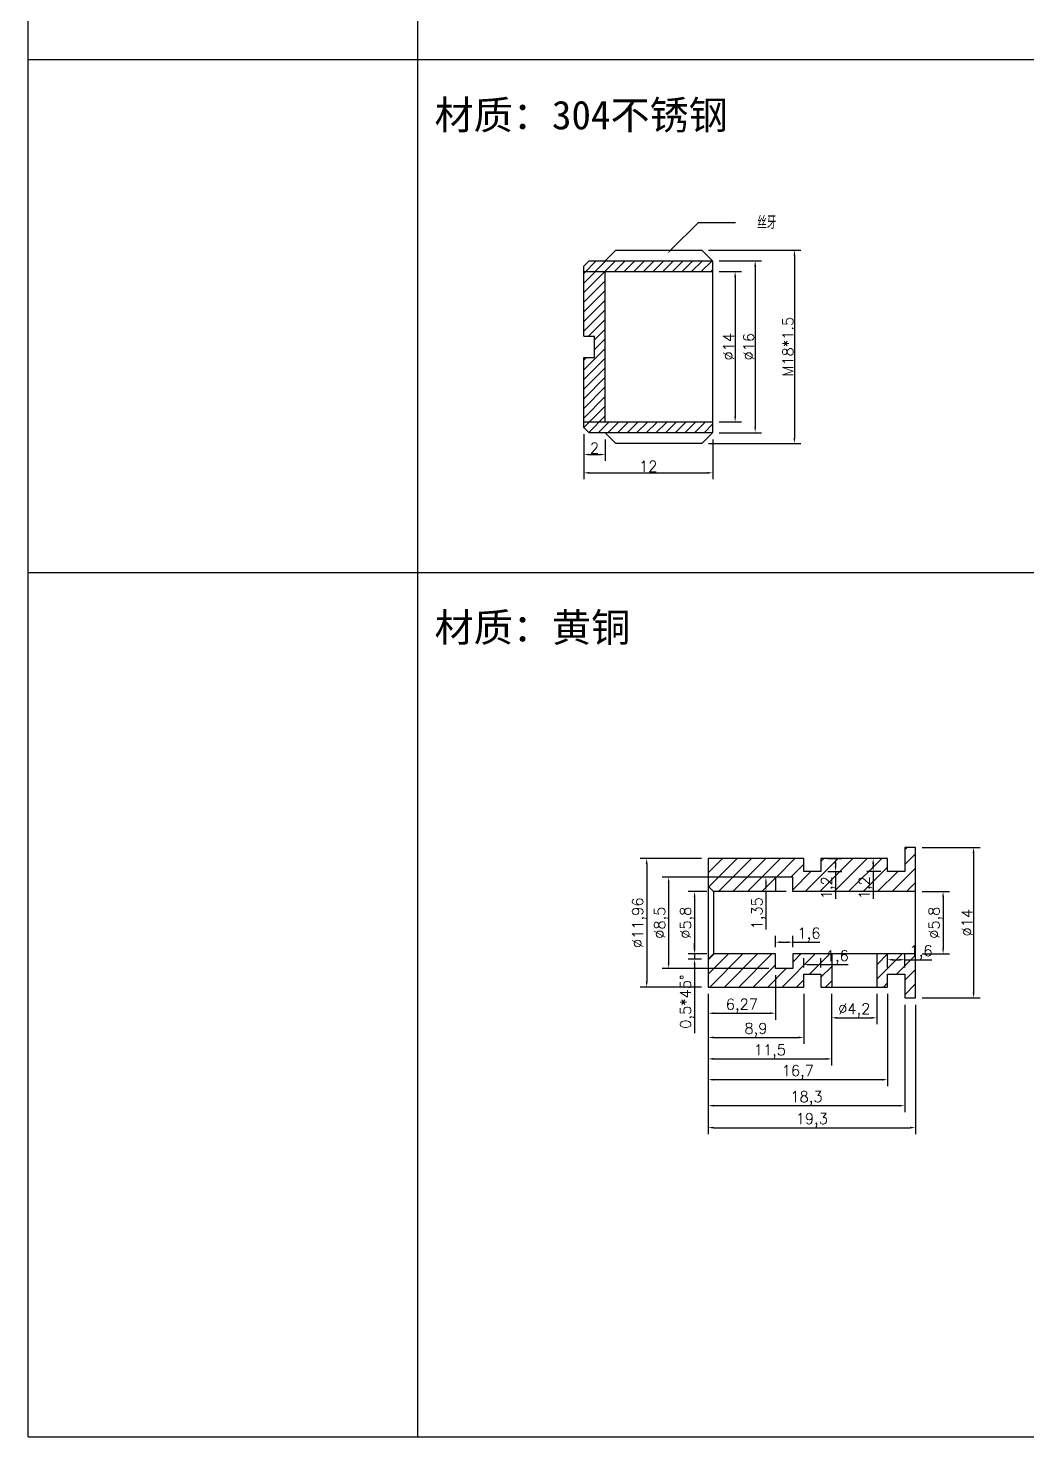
# Model space of a CAD drawing. Header units: millimetres. Extents: x 6817 to 15937, y -5221 to -164.
# Drawn here: x 10129.5 to 10222.5, y -1307 to -1176 of the extents above; entities that cross this region are included whole.
import ezdxf
from ezdxf import colors
from ezdxf.entities.mleader import LeaderData, LeaderLine
from ezdxf.math import Vec2, Vec3

# ---------------------------------------------------------------- set-up
doc = ezdxf.new("R2010")
doc.units = ezdxf.units.MM
doc.layers.add('图层2', color=108, linetype='Continuous')
doc.styles.get("Standard").update_dxf_attribs({"font": 'txt', "bigfont": 'gbcbig.shx'})
doc.dimstyles.new('ISO-25', dxfattribs={"dimtxt": 1, "dimasz": 0.5, "dimexe": 0.6, "dimexo": 0.625, "dimgap": 0.1, "dimtad": 1, "dimtxsty": 'Standard', "dimcen": 2.5, "dimadec": 0, "dimazin": 0, "dimtfac": 1, "dimtmove": 0, "dimatfit": 3, "dimfxl": 0, "dimarcsym": 0})

# ---------------------------------------------------------------- blocks, each defined once
blk = doc.blocks.new('*D335')
at = {"layer": 'Defpoints', "color": 0, "linetype": 'ByBlock', "transparency": 16777216}
for p in [(10193.22, -1197.61), (10193.22, -1213.61), (10197.18, -1213.61)]:
    blk.add_point(p, dxfattribs=at)
at = {"layer": '图层2', "color": 0, "linetype": 'ByBlock', "lineweight": -2, "transparency": 16777216}
for p, q in [((10193.84, -1197.61), (10197.78, -1197.61)), ((10197.18, -1198.11), (10197.18, -1213.11)), ((10193.84, -1213.61), (10197.78, -1213.61))]:
    blk.add_line(p, q, dxfattribs=at)
at = {"layer": '图层2', "color": 0, "linetype": 'ByBlock', "transparency": 16777216}
for points in [[(10197.1, -1198.11), (10197.26, -1198.11), (10197.18, -1197.61)], [(10197.1, -1213.11), (10197.26, -1213.11), (10197.18, -1213.61)]]:
    blk.add_solid(points, dxfattribs=at)
at = {"layer": '图层2', "color": 0, "linetype": 'ByBlock', "transparency": 16777216, "insert": (10196.58, -1205.61), "char_height": 1, "attachment_point": 5, "rotation": 90}
blk.add_mtext('%%C16', dxfattribs=at)
blk = doc.blocks.new('*D336')
at = {"layer": 'Defpoints', "color": 0, "linetype": 'ByBlock', "transparency": 16777216}
for p in [(10193.22, -1198.61), (10193.22, -1212.61), (10195.31, -1212.61)]:
    blk.add_point(p, dxfattribs=at)
at = {"layer": '图层2', "color": 0, "linetype": 'ByBlock', "lineweight": -2, "transparency": 16777216}
for p, q in [((10193.84, -1198.61), (10195.91, -1198.61)), ((10195.31, -1199.11), (10195.31, -1212.11)), ((10193.84, -1212.61), (10195.91, -1212.61))]:
    blk.add_line(p, q, dxfattribs=at)
at = {"layer": '图层2', "color": 0, "linetype": 'ByBlock', "transparency": 16777216}
for points in [[(10195.23, -1199.11), (10195.4, -1199.11), (10195.31, -1198.61)], [(10195.23, -1212.11), (10195.4, -1212.11), (10195.31, -1212.61)]]:
    blk.add_solid(points, dxfattribs=at)
at = {"layer": '图层2', "color": 0, "linetype": 'ByBlock', "transparency": 16777216, "insert": (10194.71, -1205.61), "char_height": 1, "attachment_point": 5, "rotation": 90}
blk.add_mtext('%%C14', dxfattribs=at)
blk = doc.blocks.new('*D337')
at = {"layer": 'Defpoints', "color": 0, "linetype": 'ByBlock', "transparency": 16777216}
for p in [(10181.22, -1213.11), (10183.22, -1213.61), (10183.22, -1215.64)]:
    blk.add_point(p, dxfattribs=at)
at = {"layer": '图层2', "color": 0, "linetype": 'ByBlock', "lineweight": -2, "transparency": 16777216}
for p, q in [((10181.22, -1213.74), (10181.22, -1216.24)), ((10183.22, -1214.24), (10183.22, -1216.24)), ((10181.72, -1215.64), (10182.72, -1215.64))]:
    blk.add_line(p, q, dxfattribs=at)
at = {"layer": '图层2', "color": 0, "linetype": 'ByBlock', "transparency": 16777216}
for points in [[(10181.72, -1215.56), (10181.72, -1215.72), (10181.22, -1215.64)], [(10182.72, -1215.56), (10182.72, -1215.72), (10183.22, -1215.64)]]:
    blk.add_solid(points, dxfattribs=at)
at = {"layer": '图层2', "color": 0, "linetype": 'ByBlock', "transparency": 16777216, "insert": (10182.22, -1215.04), "char_height": 1, "attachment_point": 5}
blk.add_mtext('2', dxfattribs=at)
blk = doc.blocks.new('*D283')
at = {"layer": 'Defpoints', "color": 0, "linetype": 'ByBlock', "transparency": 16777216}
for p in [(10181.22, -1213.61), (10193.22, -1213.61), (10193.22, -1217.34)]:
    blk.add_point(p, dxfattribs=at)
at = {"layer": '图层2', "color": 0, "linetype": 'ByBlock', "lineweight": -2, "transparency": 16777216}
for p, q in [((10181.22, -1214.24), (10181.22, -1217.94)), ((10193.22, -1214.24), (10193.22, -1217.94)), ((10181.72, -1217.34), (10192.72, -1217.34))]:
    blk.add_line(p, q, dxfattribs=at)
at = {"layer": '图层2', "color": 0, "linetype": 'ByBlock', "transparency": 16777216}
for points in [[(10181.72, -1217.26), (10181.72, -1217.43), (10181.22, -1217.34)], [(10192.72, -1217.26), (10192.72, -1217.43), (10193.22, -1217.34)]]:
    blk.add_solid(points, dxfattribs=at)
at = {"layer": '图层2', "color": 0, "linetype": 'ByBlock', "transparency": 16777216, "insert": (10187.22, -1216.74), "char_height": 1, "attachment_point": 5}
blk.add_mtext('12', dxfattribs=at)
blk = doc.blocks.new('*D492')
at = {"layer": 'Defpoints', "color": 0, "linetype": 'ByBlock', "transparency": 16777216}
for p in [(10192.22, -1196.61), (10192.22, -1214.61), (10200.83, -1214.61)]:
    blk.add_point(p, dxfattribs=at)
at = {"layer": '图层2', "color": 0, "linetype": 'ByBlock', "lineweight": -2, "transparency": 16777216}
for p, q in [((10192.84, -1196.61), (10201.43, -1196.61)), ((10200.83, -1197.11), (10200.83, -1214.11)), ((10192.84, -1214.61), (10201.43, -1214.61))]:
    blk.add_line(p, q, dxfattribs=at)
at = {"layer": '图层2', "color": 0, "linetype": 'ByBlock', "transparency": 16777216}
for points in [[(10200.75, -1197.11), (10200.91, -1197.11), (10200.83, -1196.61)], [(10200.75, -1214.11), (10200.91, -1214.11), (10200.83, -1214.61)]]:
    blk.add_solid(points, dxfattribs=at)
at = {"layer": '图层2', "color": 0, "linetype": 'ByBlock', "transparency": 16777216, "insert": (10200.23, -1205.61), "char_height": 1, "attachment_point": 5, "rotation": 90}
blk.add_mtext('M18*1.5', dxfattribs=at)
blk = doc.blocks.new('*D524')
at = {"layer": 'Defpoints', "color": 0, "linetype": 'ByBlock', "transparency": 16777216}
for p in [(10193.3, -1256.31), (10191.54, -1262.11), (10193.3, -1262.11)]:
    blk.add_point(p, dxfattribs=at)
at = {"layer": '图层2', "color": 0, "linetype": 'ByBlock', "lineweight": -2, "transparency": 16777216}
for p, q in [((10192.68, -1256.31), (10190.94, -1256.31)), ((10191.54, -1256.81), (10191.54, -1261.61)), ((10192.68, -1262.11), (10190.94, -1262.11))]:
    blk.add_line(p, q, dxfattribs=at)
at = {"layer": '图层2', "color": 0, "linetype": 'ByBlock', "transparency": 16777216}
for points in [[(10191.45, -1256.81), (10191.62, -1256.81), (10191.54, -1256.31)], [(10191.45, -1261.61), (10191.62, -1261.61), (10191.54, -1262.11)]]:
    blk.add_solid(points, dxfattribs=at)
at = {"layer": '图层2', "color": 0, "linetype": 'ByBlock', "transparency": 16777216, "insert": (10190.85, -1259.21), "char_height": 1, "attachment_point": 5, "rotation": 90}
blk.add_mtext('%%C5,8', dxfattribs=at)
blk = doc.blocks.new('*D525')
at = {"layer": 'Defpoints', "color": 0, "linetype": 'ByBlock', "transparency": 16777216}
for p in [(10193.3, -1262.11), (10191.54, -1262.61), (10192.8, -1262.61)]:
    blk.add_point(p, dxfattribs=at)
at = {"layer": '图层2', "color": 0, "linetype": 'ByBlock', "lineweight": -2, "transparency": 16777216}
for p, q in [((10192.68, -1262.11), (10190.94, -1262.11)), ((10191.54, -1261.61), (10191.54, -1261.11)), ((10191.54, -1262.11), (10191.54, -1262.61)), ((10192.18, -1262.61), (10190.94, -1262.61)), ((10191.54, -1263.11), (10191.54, -1269.48))]:
    blk.add_line(p, q, dxfattribs=at)
at = {"layer": '图层2', "color": 0, "linetype": 'ByBlock', "transparency": 16777216}
for points in [[(10191.45, -1261.61), (10191.62, -1261.61), (10191.54, -1262.11)], [(10191.45, -1263.11), (10191.62, -1263.11), (10191.54, -1262.61)]]:
    blk.add_solid(points, dxfattribs=at)
at = {"layer": '图层2', "color": 0, "linetype": 'ByBlock', "transparency": 16777216, "insert": (10190.85, -1266.55), "char_height": 1, "attachment_point": 5, "rotation": 90}
blk.add_mtext('0,5*45%%D', dxfattribs=at)
blk = doc.blocks.new('*D526')
at = {"layer": 'Defpoints', "color": 0, "linetype": 'ByBlock', "transparency": 16777216}
for p in [(10192.8, -1253.23), (10187.08, -1265.19), (10192.8, -1265.19)]:
    blk.add_point(p, dxfattribs=at)
at = {"layer": '图层2', "color": 0, "linetype": 'ByBlock', "lineweight": -2, "transparency": 16777216}
for p, q in [((10192.18, -1253.23), (10186.48, -1253.23)), ((10187.08, -1253.73), (10187.08, -1264.69)), ((10192.18, -1265.19), (10186.48, -1265.19))]:
    blk.add_line(p, q, dxfattribs=at)
at = {"layer": '图层2', "color": 0, "linetype": 'ByBlock', "transparency": 16777216}
for points in [[(10186.99, -1253.73), (10187.16, -1253.73), (10187.08, -1253.23)], [(10186.99, -1264.69), (10187.16, -1264.69), (10187.08, -1265.19)]]:
    blk.add_solid(points, dxfattribs=at)
at = {"layer": '图层2', "color": 0, "linetype": 'ByBlock', "transparency": 16777216, "insert": (10186.39, -1259.21), "char_height": 1, "attachment_point": 5, "rotation": 90}
blk.add_mtext('%%C11,96', dxfattribs=at)
blk = doc.blocks.new('*D527')
at = {"layer": 'Defpoints', "color": 0, "linetype": 'ByBlock', "transparency": 16777216}
for p in [(10199.07, -1254.96), (10189.12, -1263.46), (10199.07, -1263.46)]:
    blk.add_point(p, dxfattribs=at)
at = {"layer": '图层2', "color": 0, "linetype": 'ByBlock', "lineweight": -2, "transparency": 16777216}
for p, q in [((10198.45, -1254.96), (10188.52, -1254.96)), ((10189.12, -1255.46), (10189.12, -1262.96)), ((10198.45, -1263.46), (10188.52, -1263.46))]:
    blk.add_line(p, q, dxfattribs=at)
at = {"layer": '图层2', "color": 0, "linetype": 'ByBlock', "transparency": 16777216}
for points in [[(10189.04, -1255.46), (10189.2, -1255.46), (10189.12, -1254.96)], [(10189.04, -1262.96), (10189.2, -1262.96), (10189.12, -1263.46)]]:
    blk.add_solid(points, dxfattribs=at)
at = {"layer": '图层2', "color": 0, "linetype": 'ByBlock', "transparency": 16777216, "insert": (10188.44, -1259.21), "char_height": 1, "attachment_point": 5, "rotation": 90}
blk.add_mtext('%%C8,5', dxfattribs=at)
blk = doc.blocks.new('*D528')
at = {"layer": 'Defpoints', "color": 0, "linetype": 'ByBlock', "transparency": 16777216}
for p in [(10212.1, -1256.31), (10212.1, -1262.11), (10214.68, -1262.11)]:
    blk.add_point(p, dxfattribs=at)
at = {"layer": '图层2', "color": 0, "linetype": 'ByBlock', "lineweight": -2, "transparency": 16777216}
for p, q in [((10212.73, -1256.31), (10215.28, -1256.31)), ((10214.68, -1256.81), (10214.68, -1261.61)), ((10212.73, -1262.11), (10215.28, -1262.11))]:
    blk.add_line(p, q, dxfattribs=at)
at = {"layer": '图层2', "color": 0, "linetype": 'ByBlock', "transparency": 16777216}
for points in [[(10214.59, -1256.81), (10214.76, -1256.81), (10214.68, -1256.31)], [(10214.59, -1261.61), (10214.76, -1261.61), (10214.68, -1262.11)]]:
    blk.add_solid(points, dxfattribs=at)
at = {"layer": '图层2', "color": 0, "linetype": 'ByBlock', "transparency": 16777216, "insert": (10213.99, -1259.21), "char_height": 1, "attachment_point": 5, "rotation": 90}
blk.add_mtext('%%C5,8', dxfattribs=at)
blk = doc.blocks.new('*D529')
at = {"layer": 'Defpoints', "color": 0, "linetype": 'ByBlock', "transparency": 16777216}
for p in [(10212.1, -1252.21), (10212.1, -1266.21), (10217.52, -1266.21)]:
    blk.add_point(p, dxfattribs=at)
at = {"layer": '图层2', "color": 0, "linetype": 'ByBlock', "lineweight": -2, "transparency": 16777216}
for p, q in [((10212.73, -1252.21), (10218.12, -1252.21)), ((10217.52, -1252.71), (10217.52, -1265.71)), ((10212.73, -1266.21), (10218.12, -1266.21))]:
    blk.add_line(p, q, dxfattribs=at)
at = {"layer": '图层2', "color": 0, "linetype": 'ByBlock', "transparency": 16777216}
for points in [[(10217.43, -1252.71), (10217.6, -1252.71), (10217.52, -1252.21)], [(10217.43, -1265.71), (10217.6, -1265.71), (10217.52, -1266.21)]]:
    blk.add_solid(points, dxfattribs=at)
at = {"layer": '图层2', "color": 0, "linetype": 'ByBlock', "transparency": 16777216, "insert": (10216.92, -1259.21), "char_height": 1, "attachment_point": 5, "rotation": 90}
blk.add_mtext('%%C14', dxfattribs=at)
blk = doc.blocks.new('*D530')
at = {"layer": 'Defpoints', "color": 0, "linetype": 'ByBlock', "transparency": 16777216}
for p in [(10204.3, -1265.19), (10208.5, -1265.19), (10208.5, -1268.06)]:
    blk.add_point(p, dxfattribs=at)
at = {"layer": '图层2', "color": 0, "linetype": 'ByBlock', "lineweight": -2, "transparency": 16777216}
for p, q in [((10204.3, -1265.82), (10204.3, -1268.66)), ((10208.5, -1265.82), (10208.5, -1268.66)), ((10204.8, -1268.06), (10208, -1268.06))]:
    blk.add_line(p, q, dxfattribs=at)
at = {"layer": '图层2', "color": 0, "linetype": 'ByBlock', "transparency": 16777216}
for points in [[(10204.8, -1267.97), (10204.8, -1268.14), (10204.3, -1268.06)], [(10208, -1267.97), (10208, -1268.14), (10208.5, -1268.06)]]:
    blk.add_solid(points, dxfattribs=at)
at = {"layer": '图层2', "color": 0, "linetype": 'ByBlock', "transparency": 16777216, "insert": (10206.4, -1267.37), "char_height": 1, "attachment_point": 5}
blk.add_mtext('%%C4,2', dxfattribs=at)
blk = doc.blocks.new('*D300')
at = {"layer": 'Defpoints', "color": 0, "linetype": 'ByBlock', "transparency": 16777216}
for p in [(10199.07, -1263.46), (10192.8, -1265.19), (10199.07, -1267.63)]:
    blk.add_point(p, dxfattribs=at)
at = {"layer": '图层2', "color": 0, "linetype": 'ByBlock', "lineweight": -2, "transparency": 16777216}
for p, q in [((10199.07, -1264.09), (10199.07, -1268.23)), ((10192.8, -1265.82), (10192.8, -1268.23)), ((10193.3, -1267.63), (10198.57, -1267.63))]:
    blk.add_line(p, q, dxfattribs=at)
at = {"layer": '图层2', "color": 0, "linetype": 'ByBlock', "transparency": 16777216}
for points in [[(10193.3, -1267.55), (10193.3, -1267.71), (10192.8, -1267.63)], [(10198.57, -1267.55), (10198.57, -1267.71), (10199.07, -1267.63)]]:
    blk.add_solid(points, dxfattribs=at)
at = {"layer": '图层2', "color": 0, "linetype": 'ByBlock', "transparency": 16777216, "insert": (10195.94, -1266.95), "char_height": 1, "attachment_point": 5}
blk.add_mtext('6,27', dxfattribs=at)
blk = doc.blocks.new('*D531')
at = {"layer": 'Defpoints', "color": 0, "linetype": 'ByBlock', "transparency": 16777216}
for p in [(10192.8, -1265.19), (10201.7, -1265.19), (10201.7, -1269.89)]:
    blk.add_point(p, dxfattribs=at)
at = {"layer": '图层2', "color": 0, "linetype": 'ByBlock', "lineweight": -2, "transparency": 16777216}
for p, q in [((10192.8, -1265.82), (10192.8, -1270.49)), ((10201.7, -1265.82), (10201.7, -1270.49)), ((10193.3, -1269.89), (10201.2, -1269.89))]:
    blk.add_line(p, q, dxfattribs=at)
at = {"layer": '图层2', "color": 0, "linetype": 'ByBlock', "transparency": 16777216}
for points in [[(10193.3, -1269.8), (10193.3, -1269.97), (10192.8, -1269.89)], [(10201.2, -1269.8), (10201.2, -1269.97), (10201.7, -1269.89)]]:
    blk.add_solid(points, dxfattribs=at)
at = {"layer": '图层2', "color": 0, "linetype": 'ByBlock', "transparency": 16777216, "insert": (10197.25, -1269.2), "char_height": 1, "attachment_point": 5}
blk.add_mtext('8,9', dxfattribs=at)
blk = doc.blocks.new('*D301')
at = {"layer": 'Defpoints', "color": 0, "linetype": 'ByBlock', "transparency": 16777216}
for p in [(10192.8, -1265.19), (10204.3, -1265.19), (10204.3, -1271.88)]:
    blk.add_point(p, dxfattribs=at)
at = {"layer": '图层2', "color": 0, "linetype": 'ByBlock', "lineweight": -2, "transparency": 16777216}
for p, q in [((10192.8, -1265.82), (10192.8, -1272.48)), ((10204.3, -1265.82), (10204.3, -1272.48)), ((10193.3, -1271.88), (10203.8, -1271.88))]:
    blk.add_line(p, q, dxfattribs=at)
at = {"layer": '图层2', "color": 0, "linetype": 'ByBlock', "transparency": 16777216}
for points in [[(10193.3, -1271.79), (10193.3, -1271.96), (10192.8, -1271.88)], [(10203.8, -1271.79), (10203.8, -1271.96), (10204.3, -1271.88)]]:
    blk.add_solid(points, dxfattribs=at)
at = {"layer": '图层2', "color": 0, "linetype": 'ByBlock', "transparency": 16777216, "insert": (10198.55, -1271.19), "char_height": 1, "attachment_point": 5}
blk.add_mtext('11,5', dxfattribs=at)
blk = doc.blocks.new('*D532')
at = {"layer": 'Defpoints', "color": 0, "linetype": 'ByBlock', "transparency": 16777216}
for p in [(10192.8, -1265.19), (10209.5, -1265.19), (10209.5, -1273.81)]:
    blk.add_point(p, dxfattribs=at)
at = {"layer": '图层2', "color": 0, "linetype": 'ByBlock', "lineweight": -2, "transparency": 16777216}
for p, q in [((10192.8, -1265.82), (10192.8, -1274.41)), ((10209.5, -1265.82), (10209.5, -1274.41)), ((10193.3, -1273.81), (10209, -1273.81))]:
    blk.add_line(p, q, dxfattribs=at)
at = {"layer": '图层2', "color": 0, "linetype": 'ByBlock', "transparency": 16777216}
for points in [[(10193.3, -1273.73), (10193.3, -1273.9), (10192.8, -1273.81)], [(10209, -1273.73), (10209, -1273.9), (10209.5, -1273.81)]]:
    blk.add_solid(points, dxfattribs=at)
at = {"layer": '图层2', "color": 0, "linetype": 'ByBlock', "transparency": 16777216, "insert": (10201.15, -1273.13), "char_height": 1, "attachment_point": 5}
blk.add_mtext('16,7', dxfattribs=at)
blk = doc.blocks.new('*D533')
at = {"layer": 'Defpoints', "color": 0, "linetype": 'ByBlock', "transparency": 16777216}
for p in [(10192.8, -1265.19), (10211.1, -1266.21), (10211.1, -1276.23)]:
    blk.add_point(p, dxfattribs=at)
at = {"layer": '图层2', "color": 0, "linetype": 'ByBlock', "lineweight": -2, "transparency": 16777216}
for p, q in [((10192.8, -1265.82), (10192.8, -1276.83)), ((10211.1, -1266.84), (10211.1, -1276.83)), ((10193.3, -1276.23), (10210.6, -1276.23))]:
    blk.add_line(p, q, dxfattribs=at)
at = {"layer": '图层2', "color": 0, "linetype": 'ByBlock', "transparency": 16777216}
for points in [[(10193.3, -1276.15), (10193.3, -1276.32), (10192.8, -1276.23)], [(10210.6, -1276.15), (10210.6, -1276.32), (10211.1, -1276.23)]]:
    blk.add_solid(points, dxfattribs=at)
at = {"layer": '图层2', "color": 0, "linetype": 'ByBlock', "transparency": 16777216, "insert": (10201.95, -1275.55), "char_height": 1, "attachment_point": 5}
blk.add_mtext('18,3', dxfattribs=at)
blk = doc.blocks.new('*D302')
at = {"layer": 'Defpoints', "color": 0, "linetype": 'ByBlock', "transparency": 16777216}
for p in [(10192.8, -1265.19), (10212.1, -1266.21), (10212.1, -1278.28)]:
    blk.add_point(p, dxfattribs=at)
at = {"layer": '图层2', "color": 0, "linetype": 'ByBlock', "lineweight": -2, "transparency": 16777216}
for p, q in [((10192.8, -1265.82), (10192.8, -1278.88)), ((10212.1, -1266.84), (10212.1, -1278.88)), ((10193.3, -1278.28), (10211.6, -1278.28))]:
    blk.add_line(p, q, dxfattribs=at)
at = {"layer": '图层2', "color": 0, "linetype": 'ByBlock', "transparency": 16777216}
for points in [[(10193.3, -1278.19), (10193.3, -1278.36), (10192.8, -1278.28)], [(10211.6, -1278.19), (10211.6, -1278.36), (10212.1, -1278.28)]]:
    blk.add_solid(points, dxfattribs=at)
at = {"layer": '图层2', "color": 0, "linetype": 'ByBlock', "transparency": 16777216, "insert": (10202.45, -1277.59), "char_height": 1, "attachment_point": 5}
blk.add_mtext('19,3', dxfattribs=at)
blk = doc.blocks.new('*D534')
at = {"layer": 'Defpoints', "color": 0, "linetype": 'ByBlock', "transparency": 16777216}
for p in [(10200.67, -1261.02), (10199.07, -1262.11), (10200.67, -1262.11)]:
    blk.add_point(p, dxfattribs=at)
at = {"layer": '图层2', "color": 0, "linetype": 'ByBlock', "lineweight": -2, "transparency": 16777216}
for p, q in [((10199.07, -1261.49), (10199.07, -1260.42)), ((10199.57, -1261.02), (10200.17, -1261.02)), ((10200.67, -1261.49), (10200.67, -1260.42)), ((10200.67, -1261.02), (10203.2, -1261.02))]:
    blk.add_line(p, q, dxfattribs=at)
at = {"layer": '图层2', "color": 0, "linetype": 'ByBlock', "transparency": 16777216}
for points in [[(10199.57, -1260.93), (10199.57, -1261.1), (10199.07, -1261.02)], [(10200.17, -1260.93), (10200.17, -1261.1), (10200.67, -1261.02)]]:
    blk.add_solid(points, dxfattribs=at)
at = {"layer": '图层2', "color": 0, "linetype": 'ByBlock', "transparency": 16777216, "insert": (10202.19, -1260.33), "char_height": 1, "attachment_point": 5}
blk.add_mtext('1,6', dxfattribs=at)
blk = doc.blocks.new('*D535')
at = {"layer": 'Defpoints', "color": 0, "linetype": 'ByBlock', "transparency": 16777216}
for p in [(10203.3, -1263.11), (10201.7, -1263.99), (10203.3, -1263.99)]:
    blk.add_point(p, dxfattribs=at)
at = {"layer": '图层2', "color": 0, "linetype": 'ByBlock', "lineweight": -2, "transparency": 16777216}
for p, q in [((10201.7, -1263.37), (10201.7, -1262.51)), ((10202.2, -1263.11), (10202.8, -1263.11)), ((10203.3, -1263.37), (10203.3, -1262.51)), ((10203.3, -1263.11), (10205.84, -1263.11))]:
    blk.add_line(p, q, dxfattribs=at)
at = {"layer": '图层2', "color": 0, "linetype": 'ByBlock', "transparency": 16777216}
for points in [[(10202.2, -1263.03), (10202.2, -1263.19), (10201.7, -1263.11)], [(10202.8, -1263.03), (10202.8, -1263.19), (10203.3, -1263.11)]]:
    blk.add_solid(points, dxfattribs=at)
at = {"layer": '图层2', "color": 0, "linetype": 'ByBlock', "transparency": 16777216, "insert": (10204.82, -1262.43), "char_height": 1, "attachment_point": 5}
blk.add_mtext('1,6', dxfattribs=at)
blk = doc.blocks.new('*D536')
at = {"layer": 'Defpoints', "color": 0, "linetype": 'ByBlock', "transparency": 16777216}
for p in [(10211.1, -1262.65), (10209.5, -1263.99), (10211.1, -1263.99)]:
    blk.add_point(p, dxfattribs=at)
at = {"layer": '图层2', "color": 0, "linetype": 'ByBlock', "lineweight": -2, "transparency": 16777216}
for p, q in [((10209.5, -1263.37), (10209.5, -1262.05)), ((10211.1, -1263.37), (10211.1, -1262.05)), ((10210, -1262.65), (10210.6, -1262.65)), ((10211.1, -1262.65), (10213.64, -1262.65))]:
    blk.add_line(p, q, dxfattribs=at)
at = {"layer": '图层2', "color": 0, "linetype": 'ByBlock', "transparency": 16777216}
for points in [[(10210, -1262.57), (10210, -1262.74), (10209.5, -1262.65)], [(10210.6, -1262.57), (10210.6, -1262.74), (10211.1, -1262.65)]]:
    blk.add_solid(points, dxfattribs=at)
at = {"layer": '图层2', "color": 0, "linetype": 'ByBlock', "transparency": 16777216, "insert": (10212.62, -1261.97), "char_height": 1, "attachment_point": 5}
blk.add_mtext('1,6', dxfattribs=at)
blk = doc.blocks.new('*D537')
at = {"layer": 'Defpoints', "color": 0, "linetype": 'ByBlock', "transparency": 16777216}
for p in [(10208.17, -1254.43), (10209.5, -1253.23), (10209.5, -1254.43)]:
    blk.add_point(p, dxfattribs=at)
at = {"layer": '图层2', "color": 0, "linetype": 'ByBlock', "lineweight": -2, "transparency": 16777216}
for p, q in [((10208.88, -1253.23), (10207.57, -1253.23)), ((10208.88, -1254.43), (10207.57, -1254.43)), ((10208.17, -1253.73), (10208.17, -1253.93)), ((10208.17, -1254.43), (10208.17, -1256.97))]:
    blk.add_line(p, q, dxfattribs=at)
at = {"layer": '图层2', "color": 0, "linetype": 'ByBlock', "transparency": 16777216}
for points in [[(10208.08, -1253.73), (10208.25, -1253.73), (10208.17, -1253.23)], [(10208.08, -1253.93), (10208.25, -1253.93), (10208.17, -1254.43)]]:
    blk.add_solid(points, dxfattribs=at)
at = {"layer": '图层2', "color": 0, "linetype": 'ByBlock', "transparency": 16777216, "insert": (10207.48, -1255.95), "char_height": 1, "attachment_point": 5, "rotation": 90}
blk.add_mtext('1,2', dxfattribs=at)
blk = doc.blocks.new('*D538')
at = {"layer": 'Defpoints', "color": 0, "linetype": 'ByBlock', "transparency": 16777216}
for p in [(10200.67, -1254.96), (10198.18, -1256.31), (10200.67, -1256.31)]:
    blk.add_point(p, dxfattribs=at)
at = {"layer": '图层2', "color": 0, "linetype": 'ByBlock', "lineweight": -2, "transparency": 16777216}
for p, q in [((10200.05, -1254.96), (10197.58, -1254.96)), ((10198.18, -1255.46), (10198.18, -1255.81)), ((10200.05, -1256.31), (10197.58, -1256.31)), ((10198.18, -1256.31), (10198.18, -1259.85))]:
    blk.add_line(p, q, dxfattribs=at)
at = {"layer": '图层2', "color": 0, "linetype": 'ByBlock', "transparency": 16777216}
for points in [[(10198.1, -1255.46), (10198.26, -1255.46), (10198.18, -1254.96)], [(10198.1, -1255.81), (10198.26, -1255.81), (10198.18, -1256.31)]]:
    blk.add_solid(points, dxfattribs=at)
at = {"layer": '图层2', "color": 0, "linetype": 'ByBlock', "transparency": 16777216, "insert": (10197.5, -1258.33), "char_height": 1, "attachment_point": 5, "rotation": 90}
blk.add_mtext('1,35', dxfattribs=at)
blk = doc.blocks.new('*D539')
at = {"layer": 'Defpoints', "color": 0, "linetype": 'ByBlock', "transparency": 16777216}
for p in [(10203.3, -1253.23), (10203.3, -1254.43), (10204.66, -1254.43)]:
    blk.add_point(p, dxfattribs=at)
at = {"layer": '图层2', "color": 0, "linetype": 'ByBlock', "lineweight": -2, "transparency": 16777216}
for p, q in [((10203.93, -1253.23), (10205.26, -1253.23)), ((10203.93, -1254.43), (10205.26, -1254.43)), ((10204.66, -1253.73), (10204.66, -1253.93)), ((10204.66, -1254.43), (10204.66, -1256.97))]:
    blk.add_line(p, q, dxfattribs=at)
at = {"layer": '图层2', "color": 0, "linetype": 'ByBlock', "transparency": 16777216}
for points in [[(10204.58, -1253.73), (10204.75, -1253.73), (10204.66, -1253.23)], [(10204.58, -1253.93), (10204.75, -1253.93), (10204.66, -1254.43)]]:
    blk.add_solid(points, dxfattribs=at)
at = {"layer": '图层2', "color": 0, "linetype": 'ByBlock', "transparency": 16777216, "insert": (10203.98, -1255.95), "char_height": 1, "attachment_point": 5, "rotation": 90}
blk.add_mtext('1,2', dxfattribs=at)

msp = doc.modelspace()

# ---------------------------------------------------------------- hatches: boundary and pattern name
at = {"layer": '图层2', "linetype": 'ByBlock'}
h = msp.add_hatch(dxfattribs=at)
h.set_pattern_fill('ANSI31', color=4, scale=0.2)
h.set_pattern_definition([(45, (8810.4524, 434.35117), (-0.4490128, 0.4490128), [])])
h.paths.add_polyline_path([(10181.217, -1213.112), (10181.717, -1213.612), (10193.217, -1213.612), (10193.217, -1212.612), (10181.217, -1212.612)])
h.paths.add_polyline_path([(10181.717, -1197.612), (10181.217, -1198.112), (10181.217, -1198.612), (10193.217, -1198.612), (10193.217, -1197.612)])
h.paths.add_polyline_path([(10181.217, -1204.612), (10182.217, -1204.612), (10182.217, -1206.612), (10181.217, -1206.612), (10181.217, -1212.612), (10183.217, -1212.612), (10183.217, -1198.612), (10181.217, -1198.612)])
h = msp.add_hatch(dxfattribs=at)
h.set_pattern_fill('ANSI31', color=4, scale=0.3)
h.set_pattern_definition([(45, (8841.1774, 425.9856), (-0.6735192, 0.6735192), [])])
h.paths.add_polyline_path([(10199.07, -1263.462), (10199.07, -1262.112), (10193.304, -1262.112), (10192.804, -1262.612), (10192.804, -1265.192), (10201.704, -1265.192), (10201.704, -1263.992), (10203.304, -1263.992), (10203.304, -1265.192), (10204.304, -1265.192), (10204.304, -1262.112), (10200.67, -1262.112), (10200.67, -1263.462)])
h.paths.add_polyline_path([(10208.504, -1262.112), (10208.504, -1265.192), (10209.504, -1265.192), (10209.504, -1263.992), (10211.104, -1263.992), (10211.104, -1266.212), (10212.104, -1266.212), (10212.104, -1262.112)])
h.paths.add_polyline_path([(10192.804, -1255.812), (10193.304, -1256.312), (10199.07, -1256.312), (10199.07, -1254.962), (10200.67, -1254.962), (10200.67, -1256.312), (10212.104, -1256.312), (10212.104, -1252.212), (10211.104, -1252.212), (10211.104, -1254.432), (10209.504, -1254.432), (10209.504, -1253.232), (10203.304, -1253.232), (10203.304, -1254.432), (10201.704, -1254.432), (10201.704, -1253.232), (10192.804, -1253.232)])

# ---------------------------------------------------------------- linework, layer by layer
at = {"layer": '图层2', "color": 2, "linetype": 'ByBlock'}
for p, q in [((10129.479, -1307.048), (10129.479, -1131.387)), ((10165.746, -1131.387), (10165.746, -1307.048)), ((10425.184, -1178.922), (10129.479, -1178.922)), ((10129.479, -1226.604), (10425.184, -1226.604)), ((10129.479, -1307.048), (10425.184, -1307.048))]:
    msp.add_line(p, q, dxfattribs=at)
at = {"layer": '图层2', "color": 1, "linetype": 'ByBlock'}
for p, q in [((10183.217, -1197.612), (10184.217, -1196.612)), ((10184.217, -1196.612), (10192.217, -1196.612)), ((10192.217, -1196.612), (10193.217, -1197.612)), ((10184.217, -1214.612), (10183.217, -1213.612)), ((10192.217, -1214.612), (10193.217, -1213.612)), ((10192.217, -1214.612), (10184.217, -1214.612)), ((10192.804, -1255.812), (10193.304, -1256.312)), ((10193.304, -1256.312), (10193.304, -1262.112)), ((10192.804, -1262.612), (10193.304, -1262.112)), ((10204.304, -1262.112), (10204.304, -1265.192)), ((10208.504, -1262.112), (10208.504, -1265.192))]:
    msp.add_line(p, q, dxfattribs=at)
at = {"layer": '图层2', "color": 6, "linetype": 'ByBlock'}
for p, q in [((10181.217, -1198.112), (10181.717, -1197.612)), ((10181.217, -1204.612), (10181.217, -1198.112)), ((10181.717, -1197.612), (10193.217, -1197.612)), ((10183.217, -1197.612), (10183.217, -1197.612)), ((10193.217, -1197.612), (10193.217, -1213.612)), ((10181.217, -1198.612), (10193.217, -1198.612)), ((10183.217, -1212.612), (10183.217, -1198.612)), ((10181.217, -1204.612), (10182.217, -1204.612)), ((10182.217, -1206.612), (10182.217, -1204.612)), ((10181.217, -1213.112), (10181.217, -1206.612)), ((10181.217, -1206.612), (10182.217, -1206.612)), ((10193.217, -1212.612), (10181.217, -1212.612)), ((10181.717, -1213.612), (10181.217, -1213.112)), ((10193.217, -1213.612), (10181.717, -1213.612)), ((10183.217, -1213.612), (10183.217, -1213.612))]:
    msp.add_line(p, q, dxfattribs=at)
at = {"layer": '图层2', "color": 1, "linetype": 'ByBlock'}
msp.add_lwpolyline([(10203.304, -1265.192), (10209.504, -1265.192), (10209.504, -1263.992), (10211.104, -1263.992), (10211.104, -1266.212), (10212.104, -1266.212), (10212.104, -1252.212), (10211.104, -1252.212), (10211.104, -1254.432), (10209.504, -1254.432), (10209.504, -1253.232), (10203.304, -1253.232), (10203.304, -1254.432), (10201.704, -1254.432), (10201.704, -1253.232), (10192.804, -1253.232), (10192.804, -1265.192), (10201.704, -1265.192), (10201.704, -1263.992), (10203.304, -1263.992)], close=True, dxfattribs=at)
for points in [[(10212.104, -1256.312), (10200.67, -1256.312), (10200.67, -1254.962), (10199.07, -1254.962), (10199.07, -1256.312), (10193.304, -1256.312)], [(10212.104, -1262.112), (10200.67, -1262.112), (10200.67, -1263.462), (10199.07, -1263.462), (10199.07, -1262.112), (10193.304, -1262.112)]]:
    msp.add_lwpolyline(points, dxfattribs=at)

# ---------------------------------------------------------------- texts
at = {"color": 2, "char_height": 2.67108, "width": 31.32319, "attachment_point": 1}
for s, insert in [('{\\fSimSun|b0|i0|c134|p2;材质：304不锈钢}', (10167.323, -1182.706)), ('{\\fSimSun|b0|i0|c134|p2;材质：黄铜}', (10167.323, -1230.388))]:
    msp.add_mtext(s, dxfattribs=dict(at, insert=insert))

# ---------------------------------------------------------------- dimensions: what is measured, and where the dimension line sits
at = {"layer": '图层2', "color": 2, "linetype": 'ByBlock'}
for base, p1, p2, text, picture, middle in [((10200.829, -1214.612), (10192.217, -1196.612), (10192.217, -1214.612), 'M<>*1.5', '*D492', (10200.229, -1205.612)), ((10197.179, -1213.612), (10193.217, -1197.612), (10193.217, -1213.612), '%%C16', '*D335', (10196.579, -1205.612)), ((10195.312, -1212.612), (10193.217, -1198.612), (10193.217, -1212.612), '%%C14', '*D336', (10194.712, -1205.612)), ((10217.516, -1266.212), (10212.104, -1252.212), (10212.104, -1266.212), '%%C<>', '*D529', (10216.916, -1259.212)), ((10187.076, -1265.192), (10192.804, -1253.232), (10192.804, -1265.192), '%%C<>', '*D526', (10186.393, -1259.212)), ((10189.119, -1263.462), (10199.07, -1254.962), (10199.07, -1263.462), '%%C<>', '*D527', (10188.436, -1259.212)), ((10191.538, -1262.112), (10193.304, -1256.312), (10193.304, -1262.112), '%%C<>', '*D524', (10190.854, -1259.212)), ((10214.676, -1262.112), (10212.104, -1256.312), (10212.104, -1262.112), '%%C<>', '*D528', (10213.992, -1259.212)), ((10191.538, -1262.612), (10193.304, -1262.112), (10192.804, -1262.612), '<>*45%%D', '*D525', (10190.854, -1266.545))]:
    dim = msp.add_linear_dim(base=base, p1=p1, p2=p2, angle=90, text=text, dimstyle='ISO-25', dxfattribs=at)
    dim.commit()
    dim.dimension.update_dxf_attribs({"geometry": picture, "text_midpoint": middle})
for base, p1, p2, picture, middle in [((10183.217, -1215.641), (10181.217, -1213.112), (10183.217, -1213.612), '*D337', (10182.217, -1215.041)), ((10193.217, -1217.344), (10181.217, -1213.612), (10193.217, -1213.612), '*D283', (10187.217, -1216.744)), ((10200.67, -1261.018), (10199.07, -1262.112), (10200.67, -1262.112), '*D534', (10202.187, -1260.335)), ((10203.304, -1263.109), (10201.704, -1263.992), (10203.304, -1263.992), '*D535', (10204.821, -1262.425)), ((10211.104, -1262.653), (10209.504, -1263.992), (10211.104, -1263.992), '*D536', (10212.621, -1261.97)), ((10199.07, -1267.629), (10192.804, -1265.192), (10199.07, -1263.462), '*D300', (10195.937, -1266.946)), ((10201.704, -1269.888), (10192.804, -1265.192), (10201.704, -1265.192), '*D531', (10197.254, -1269.204)), ((10204.304, -1271.878), (10192.804, -1265.192), (10204.304, -1265.192), '*D301', (10198.554, -1271.194)), ((10209.504, -1273.814), (10192.804, -1265.192), (10209.504, -1265.192), '*D532', (10201.154, -1273.131)), ((10211.104, -1276.234), (10192.804, -1265.192), (10211.104, -1266.212), '*D533', (10201.954, -1275.551)), ((10212.104, -1278.278), (10192.804, -1265.192), (10212.104, -1266.212), '*D302', (10202.454, -1277.595))]:
    dim = msp.add_linear_dim(base=base, p1=p1, p2=p2, dimstyle='ISO-25', dxfattribs=at)
    dim.commit()
    dim.dimension.update_dxf_attribs({"geometry": picture, "text_midpoint": middle})
for base, p1, p2, picture, middle in [((10204.663, -1254.432), (10203.304, -1253.232), (10203.304, -1254.432), '*D539', (10203.979, -1255.949)), ((10208.166, -1254.432), (10209.504, -1253.232), (10209.504, -1254.432), '*D537', (10207.483, -1255.949)), ((10198.181, -1256.312), (10200.67, -1254.962), (10200.67, -1256.312), '*D538', (10197.498, -1258.329))]:
    dim = msp.add_linear_dim(base=base, p1=p1, p2=p2, angle=90, dimstyle='ISO-25', dxfattribs=at)
    dim.commit()
    dim.dimension.update_dxf_attribs({"geometry": picture, "text_midpoint": middle})
dim = msp.add_linear_dim(base=(10208.504, -1268.058), p1=(10204.304, -1265.192), p2=(10208.504, -1265.192), text='%%C<>', dimstyle='ISO-25', dxfattribs=at)
dim.commit()
dim.dimension.update_dxf_attribs({"geometry": '*D530', "text_midpoint": (10206.404, -1267.375)})

# ---------------------------------------------------------------- leaders
ml = msp.add_multileader_mtext('Standard', dxfattribs=at)
ml.set_content('丝牙', color=2)
ml.set_leader_properties()
ml.build(insert=Vec2(0, 0))
ml.multileader.update_dxf_attribs({"text_right_attachment_type": 6, "dogleg_length": 0.36, "arrow_head_size": 0.5})
ctx = ml.context
ctx.base_point, ctx.char_height, ctx.arrow_head_size, ctx.plane_origin = Vec3(10195.356, -1194.056), 1.2, 0.5, Vec3(10188.983, -1196.948)
ctx.right_attachment = 6
notes = []
notes.append((ctx, [(0, (1, 1, 0), (10194.996, -1194.056), (1, 0), 0.36, [(0, [(10188.983, -1196.948), (10191.909, -1194.056)], 0, [])])]))
ctx.mtext.insert, ctx.mtext.flow_direction = Vec3(10197.356, -1193.443), 5
for ctx, leaders in notes:
    for number, flags, end, landing, length, lines in leaders:
        leader = LeaderData()
        leader.index, (leader.has_last_leader_line, leader.has_dogleg_vector, leader.attachment_direction) = number, flags
        leader.last_leader_point, leader.dogleg_vector, leader.dogleg_length = Vec3(end), Vec3(landing), length
        for number, points, colour, breaks in lines:
            line = LeaderLine()
            line.index, line.vertices, line.color, line.breaks = number, Vec3.list(points), colors.encode_raw_color(colour), breaks
            leader.lines.append(line)
        ctx.leaders.append(leader)

doc.saveas('drawing.dxf')
